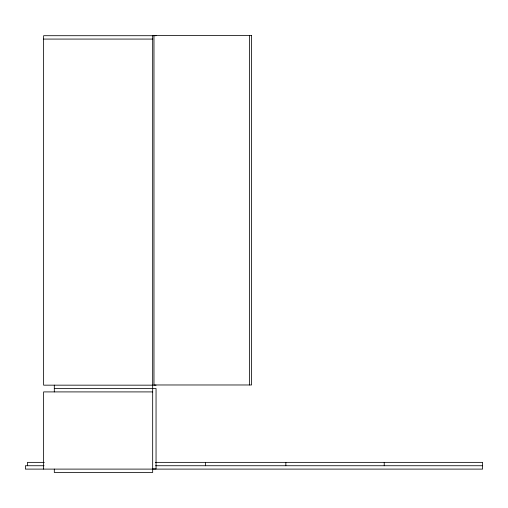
<?xml version="1.0" encoding="UTF-8"?>
<svg xmlns="http://www.w3.org/2000/svg" width="508" height="508" viewBox="0 0 508 508"><rect width="100%" height="100%" fill="white"/><g stroke="black" fill="none" stroke-linecap="round" stroke-linejoin="round"><path stroke-width="0.76" d="M156.051 35.706L43.625 35.706L43.625 385.166L156.051 385.166M43.625 39.078L152.673 39.078M54.305 388.537L156.051 388.537L156.051 468.922L152.673 468.922M152.673 391.909L43.625 391.909L43.625 469.106M44.31 462.363L27.464 462.363L27.464 465.734M155.327 462.363L482.6 462.363L482.6 469.106L25.4 469.106L25.4 465.734L44.056 465.734M155.575 465.734L482.6 465.734M384.226 462.363L384.226 465.734M285.852 462.363L285.852 465.734M249.504 35.516L249.504 384.975M205.467 462.363L205.467 465.734M152.673 35.706L152.673 472.484L54.305 472.484L54.305 469.106M54.305 385.166L54.305 391.909M251.581 35.516L153.975 35.516L153.975 384.975L251.581 384.975L251.581 35.516"/></g></svg>
